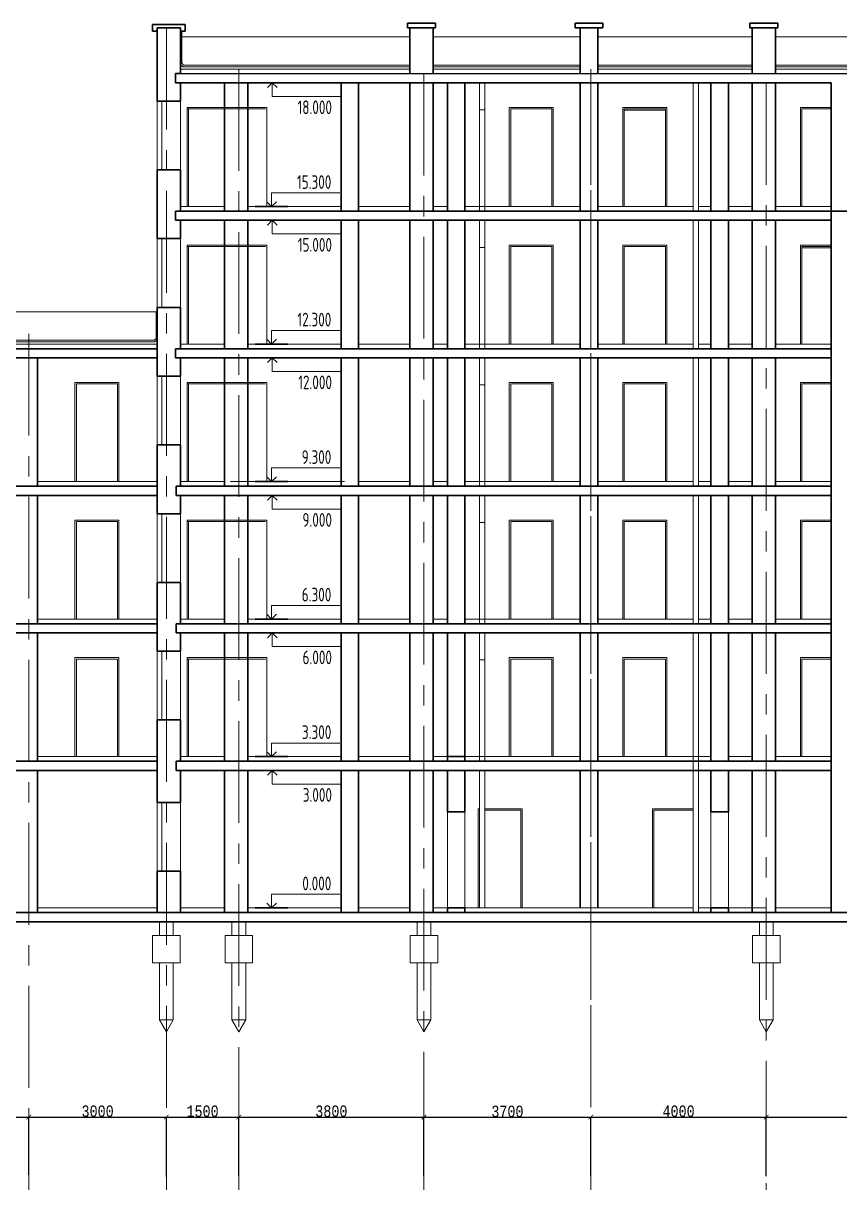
# Model space of a CAD drawing. Header units: millimetres. Extents: x -689206 to 4969298, y -1019800 to 703299.
# Drawn here: x 213887 to 231704, y -466462 to -441166 of the extents above; entities that cross this region are included whole.
import ezdxf

# ---------------------------------------------------------------- set-up
doc = ezdxf.new("R2010")
doc.units = ezdxf.units.MM
doc.linetypes.add('осеваяX2', pattern=[101.6, 63.5, -12.7, 12.7, -12.7])
doc.layers.add('РАЗМЕРЫ', color=7, linetype='Continuous', lineweight=9)
doc.layers.add('разрез1-1', color=7, linetype='Continuous')
doc.styles.add('Аннотативный', font='isocteur.ttf', dxfattribs={"width": 0.7, "height": 250})
doc.dimstyles.new('Аннотативный', dxfattribs={"dimscale": 0, "dimtxt": 250, "dimasz": 100, "dimexe": 1.25, "dimexo": 0.625, "dimtad": 1, "dimdec": 0, "dimtxsty": 'Аннотативный', "dimblk": 'ARCHTICK', "dimcen": 2.5, "dimadec": 0, "dimazin": 0, "dimtfac": 1, "dimtdec": 0, "dimtmove": 0, "dimatfit": 3, "dimfxl": 1, "dimarcsym": 0})

# ---------------------------------------------------------------- blocks, each defined once
blk = doc.blocks.new('_ArchTick')
at = {"color": 0, "linetype": 'ByBlock', "const_width": 0.15}
blk.add_lwpolyline([(-0.5, -0.5), (0.5, 0.5)], dxfattribs=at)
blk = doc.blocks.new('*D3294')
at = {"layer": 'Defpoints', "color": 0, "lineweight": 5, "ltscale": 35, "transparency": 16777216}
for p in [(212289, -465028), (214010, -465028), (214010, -466286)]:
    blk.add_point(p, dxfattribs=at)
at = {"layer": 'РАЗМЕРЫ', "color": 0, "lineweight": -2, "ltscale": 35, "transparency": 16777216}
for p, q in [((212289, -465027), (212289, -465027)), ((212289, -465028), (214010, -465028)), ((214010, -466285), (214010, -465027))]:
    blk.add_line(p, q, dxfattribs=at)
at = {"layer": 'РАЗМЕРЫ', "color": 0, "lineweight": -2, "ltscale": 35, "transparency": 16777216, "xscale": 100, "yscale": 100, "zscale": 100, "rotation": 180}
blk.add_blockref('_ArchTick', (212289, -465028), dxfattribs=at)
at = {"layer": 'РАЗМЕРЫ', "color": 0, "lineweight": -2, "ltscale": 35, "transparency": 16777216, "xscale": 100, "yscale": 100, "zscale": 100}
blk.add_blockref('_ArchTick', (214010, -465028), dxfattribs=at)
at = {"layer": 'РАЗМЕРЫ', "color": 0, "lineweight": 5, "ltscale": 35, "transparency": 16777216, "insert": (213150, -464902), "char_height": 250, "attachment_point": 5, "style": 'Аннотативный'}
blk.add_mtext('1800', dxfattribs=at)
blk = doc.blocks.new('*D3295')
at = {"layer": 'Defpoints', "color": 0, "lineweight": 5, "ltscale": 35, "transparency": 16777216}
for p in [(214010, -465028), (217011, -465028), (217011, -466323)]:
    blk.add_point(p, dxfattribs=at)
at = {"layer": 'РАЗМЕРЫ', "color": 0, "lineweight": -2, "ltscale": 35, "transparency": 16777216}
for p, q in [((214010, -465027), (214010, -465027)), ((214010, -465028), (217011, -465028)), ((217011, -466322), (217011, -465027))]:
    blk.add_line(p, q, dxfattribs=at)
at = {"layer": 'РАЗМЕРЫ', "color": 0, "lineweight": -2, "ltscale": 35, "transparency": 16777216, "xscale": 100, "yscale": 100, "zscale": 100, "rotation": 180}
blk.add_blockref('_ArchTick', (214010, -465028), dxfattribs=at)
at = {"layer": 'РАЗМЕРЫ', "color": 0, "lineweight": -2, "ltscale": 35, "transparency": 16777216, "xscale": 100, "yscale": 100, "zscale": 100}
blk.add_blockref('_ArchTick', (217011, -465028), dxfattribs=at)
at = {"layer": 'РАЗМЕРЫ', "color": 0, "lineweight": 5, "ltscale": 35, "transparency": 16777216, "insert": (215511, -464902), "char_height": 250, "attachment_point": 5, "style": 'Аннотативный'}
blk.add_mtext('3000', dxfattribs=at)
blk = doc.blocks.new('*D3296')
at = {"layer": 'Defpoints', "color": 0, "lineweight": 5, "ltscale": 35, "transparency": 16777216}
for p in [(217011, -465028), (218591, -465028), (218591, -466319)]:
    blk.add_point(p, dxfattribs=at)
at = {"layer": 'РАЗМЕРЫ', "color": 0, "lineweight": -2, "ltscale": 35, "transparency": 16777216}
for p, q in [((217011, -465027), (217011, -465027)), ((217011, -465028), (218591, -465028)), ((218591, -466318), (218591, -465027))]:
    blk.add_line(p, q, dxfattribs=at)
at = {"layer": 'РАЗМЕРЫ', "color": 0, "lineweight": -2, "ltscale": 35, "transparency": 16777216, "xscale": 100, "yscale": 100, "zscale": 100, "rotation": 180}
blk.add_blockref('_ArchTick', (217011, -465028), dxfattribs=at)
at = {"layer": 'РАЗМЕРЫ', "color": 0, "lineweight": -2, "ltscale": 35, "transparency": 16777216, "xscale": 100, "yscale": 100, "zscale": 100}
blk.add_blockref('_ArchTick', (218591, -465028), dxfattribs=at)
at = {"layer": 'РАЗМЕРЫ', "color": 0, "lineweight": 5, "ltscale": 35, "transparency": 16777216, "insert": (217801, -464902), "char_height": 250, "attachment_point": 5, "style": 'Аннотативный'}
blk.add_mtext('1500', dxfattribs=at)
blk = doc.blocks.new('*D3297')
at = {"layer": 'Defpoints', "color": 0, "lineweight": 5, "ltscale": 35, "transparency": 16777216}
for p in [(218591, -465028), (222631, -465028), (222631, -466319)]:
    blk.add_point(p, dxfattribs=at)
at = {"layer": 'РАЗМЕРЫ', "color": 0, "lineweight": -2, "ltscale": 35, "transparency": 16777216}
for p, q in [((218591, -465027), (218591, -465027)), ((218591, -465028), (222631, -465028)), ((222631, -466318), (222631, -465027))]:
    blk.add_line(p, q, dxfattribs=at)
at = {"layer": 'РАЗМЕРЫ', "color": 0, "lineweight": -2, "ltscale": 35, "transparency": 16777216, "xscale": 100, "yscale": 100, "zscale": 100, "rotation": 180}
blk.add_blockref('_ArchTick', (218591, -465028), dxfattribs=at)
at = {"layer": 'РАЗМЕРЫ', "color": 0, "lineweight": -2, "ltscale": 35, "transparency": 16777216, "xscale": 100, "yscale": 100, "zscale": 100}
blk.add_blockref('_ArchTick', (222631, -465028), dxfattribs=at)
at = {"layer": 'РАЗМЕРЫ', "color": 0, "lineweight": 5, "ltscale": 35, "transparency": 16777216, "insert": (220611, -464902), "char_height": 250, "attachment_point": 5, "style": 'Аннотативный'}
blk.add_mtext('3800', dxfattribs=at)
blk = doc.blocks.new('*D3299')
at = {"layer": 'Defpoints', "color": 0, "lineweight": 5, "ltscale": 35, "transparency": 16777216}
for p in [(222631, -465028), (226272, -465032), (226272, -466319)]:
    blk.add_point(p, dxfattribs=at)
at = {"layer": 'РАЗМЕРЫ', "color": 0, "lineweight": -2, "ltscale": 35, "transparency": 16777216}
for p, q in [((222631, -465028), (222631, -465033)), ((222631, -465032), (226272, -465032)), ((226272, -466318), (226272, -465030))]:
    blk.add_line(p, q, dxfattribs=at)
at = {"layer": 'РАЗМЕРЫ', "color": 0, "lineweight": -2, "ltscale": 35, "transparency": 16777216, "xscale": 100, "yscale": 100, "zscale": 100, "rotation": 180}
blk.add_blockref('_ArchTick', (222631, -465032), dxfattribs=at)
at = {"layer": 'РАЗМЕРЫ', "color": 0, "lineweight": -2, "ltscale": 35, "transparency": 16777216, "xscale": 100, "yscale": 100, "zscale": 100}
blk.add_blockref('_ArchTick', (226272, -465032), dxfattribs=at)
at = {"layer": 'РАЗМЕРЫ', "color": 0, "lineweight": 5, "ltscale": 35, "transparency": 16777216, "insert": (224452, -464906), "char_height": 250, "attachment_point": 5, "style": 'Аннотативный'}
blk.add_mtext('3700', dxfattribs=at)
blk = doc.blocks.new('*D3300')
at = {"layer": 'Defpoints', "color": 0, "lineweight": 5, "ltscale": 35, "transparency": 16777216}
for p in [(226272, -465028), (230099, -465028), (230099, -466318)]:
    blk.add_point(p, dxfattribs=at)
at = {"layer": 'РАЗМЕРЫ', "color": 0, "lineweight": -2, "ltscale": 35, "transparency": 16777216}
for p, q in [((226272, -465027), (226272, -465027)), ((226272, -465028), (230099, -465028)), ((230099, -466317), (230099, -465027))]:
    blk.add_line(p, q, dxfattribs=at)
at = {"layer": 'РАЗМЕРЫ', "color": 0, "lineweight": -2, "ltscale": 35, "transparency": 16777216, "xscale": 100, "yscale": 100, "zscale": 100, "rotation": 180}
blk.add_blockref('_ArchTick', (226272, -465028), dxfattribs=at)
at = {"layer": 'РАЗМЕРЫ', "color": 0, "lineweight": -2, "ltscale": 35, "transparency": 16777216, "xscale": 100, "yscale": 100, "zscale": 100}
blk.add_blockref('_ArchTick', (230099, -465028), dxfattribs=at)
at = {"layer": 'РАЗМЕРЫ', "color": 0, "lineweight": 5, "ltscale": 35, "transparency": 16777216, "insert": (228186, -464902), "char_height": 250, "attachment_point": 5, "style": 'Аннотативный'}
blk.add_mtext('4000', dxfattribs=at)
blk = doc.blocks.new('*D3301')
at = {"layer": 'Defpoints', "color": 0, "lineweight": 5, "ltscale": 35, "transparency": 16777216}
for p in [(230099, -465028), (234894, -465028), (234894, -466323)]:
    blk.add_point(p, dxfattribs=at)
at = {"layer": 'РАЗМЕРЫ', "color": 0, "lineweight": -2, "ltscale": 35, "transparency": 16777216}
for p, q in [((230099, -465027), (230099, -465027)), ((230099, -465028), (234894, -465028)), ((234894, -466322), (234894, -465027))]:
    blk.add_line(p, q, dxfattribs=at)
at = {"layer": 'РАЗМЕРЫ', "color": 0, "lineweight": -2, "ltscale": 35, "transparency": 16777216, "xscale": 100, "yscale": 100, "zscale": 100, "rotation": 180}
blk.add_blockref('_ArchTick', (230099, -465028), dxfattribs=at)
at = {"layer": 'РАЗМЕРЫ', "color": 0, "lineweight": -2, "ltscale": 35, "transparency": 16777216, "xscale": 100, "yscale": 100, "zscale": 100}
blk.add_blockref('_ArchTick', (234894, -465028), dxfattribs=at)
at = {"layer": 'РАЗМЕРЫ', "color": 0, "lineweight": 5, "ltscale": 35, "transparency": 16777216, "insert": (232497, -464902), "char_height": 250, "attachment_point": 5, "style": 'Аннотативный'}
blk.add_mtext('5050', dxfattribs=at)

msp = doc.modelspace()

# ---------------------------------------------------------------- linework, layer by layer
at = {"layer": 'РАЗМЕРЫ', "linetype": 'ByBlock', "lineweight": 30, "ltscale": 35}
for p, q in [((216711.3, -441266.1), (216711.3, -441191.1)), ((216711.3, -441191.1), (217321.3, -441191.1)), ((216711.3, -441341.1), (216711.3, -441266.1)), ((216811.3, -441341.1), (216711.3, -441341.1)), ((217321.3, -441191.1), (217421.3, -441191.1)), ((217421.3, -441341.1), (217321.3, -441341.1)), ((217421.3, -441191.1), (217421.3, -441341.1))]:
    msp.add_line(p, q, dxfattribs=at)
at = {"layer": 'РАЗМЕРЫ', "lineweight": 30, "ltscale": 35}
for p, q in [((217321.3, -441266.1), (216811.3, -441266.1)), ((216811.3, -441266.1), (216811.3, -441466.1)), ((217321.3, -442166.1), (217321.3, -441266.1)), ((222321.3, -442268), (222321.3, -441266.1)), ((222321.3, -441266.1), (222831.3, -441266.1)), ((222831.3, -441266.1), (222831.3, -442268.1)), ((229791.3, -442270.7), (229791.3, -441266.1)), ((229791.3, -441266.1), (230301.3, -441266.1)), ((230301.3, -441266.1), (230301.3, -442270.9)), ((216811.3, -441466.1), (216811.3, -442866.1)), ((217321.3, -441466.1), (217321.3, -442266.1)), ((217321.3, -442266.1), (217321.3, -441466.1)), ((217321.3, -442266.1), (217211.3, -442266.1)), ((217211.3, -442266.1), (217211.3, -442466.1)), ((217321.3, -442266.1), (234693.8, -442272.5)), ((217211.3, -442466.1), (217321.3, -442466.1)), ((217321.3, -442466.1), (217321.3, -442866.1)), ((217321.3, -442866.1), (217321.3, -442466.1)), ((217321.3, -442866.1), (217321.3, -442466.1)), ((217321.3, -442466.1), (231513.8, -442466.1)), ((217321.3, -442866.1), (217321.3, -442666.1)), ((218281.4, -442466.1), (218281.4, -445266.1)), ((218791.4, -442466.1), (218791.4, -445266.1)), ((220821.3, -442466.1), (220821.3, -445266.1)), ((221201.3, -442466.1), (221201.3, -445266.1)), ((222321.3, -442466.1), (222321.3, -445266.1)), ((222831.3, -442466.1), (222831.3, -445266.1)), ((223142.3, -442466.1), (223142.3, -445266.1)), ((223522.3, -442466.1), (223522.3, -445266.1)), ((226041.8, -442466.1), (226041.8, -445266.1)), ((226421.8, -442466.1), (226421.8, -445266.1)), ((228891.8, -442466.1), (228891.8, -445266.1)), ((229271.8, -442466.1), (229271.8, -445266.1)), ((229791.3, -442466.1), (229791.3, -445266.1)), ((230301.3, -442466.1), (230301.3, -445266.1)), ((231513.8, -442466.1), (231513.8, -442666.1)), ((231513.8, -442666.1), (231513.8, -442466.1)), ((231513.8, -460566.1), (231513.8, -442666.1)), ((216811.3, -442866.1), (217321.3, -442866.1)), ((216811.3, -444366.1), (216811.3, -445866.1)), ((217321.3, -444366.1), (216811.3, -444366.1)), ((217321.3, -444366.1), (217321.3, -445266.1)), ((217321.3, -445266.1), (217321.3, -444366.1)), ((217321.3, -445166.1), (217321.3, -444366.1)), ((217321.3, -445166.1), (217321.3, -444366.1)), ((231513.8, -445466.1), (231513.8, -445166.1)), ((217321.3, -445266.1), (217211.3, -445266.1)), ((217211.3, -445266.1), (217211.3, -445466.1)), ((217321.3, -445266.1), (234693.8, -445266.1)), ((217211.3, -445466.1), (217321.3, -445466.1)), ((217321.3, -445466.1), (217321.3, -445866.1)), ((217321.3, -445666.1), (217321.3, -445466.1)), ((217321.3, -445866.1), (217321.3, -445466.1)), ((217321.3, -445466.1), (231513.8, -445466.1)), ((218281.4, -445466.1), (218281.4, -448266.1)), ((218791.4, -445466.1), (218791.4, -448266.1)), ((220821.3, -445466.1), (220821.3, -448266.1)), ((221201.3, -445466.1), (221201.3, -448266.1)), ((222321.3, -445466.1), (222321.3, -448266.1)), ((222831.3, -445466.1), (222831.3, -448266.1)), ((223142.3, -445466.1), (223142.3, -448266.1)), ((223522.3, -445466.1), (223522.3, -448266.1)), ((226041.8, -445466.1), (226041.8, -448266.1)), ((226421.8, -445466.1), (226421.8, -448266.1)), ((228891.8, -445466.1), (228891.8, -448266.1)), ((229271.8, -445466.1), (229271.8, -448266.1)), ((229791.3, -445466.1), (229791.3, -448266.1)), ((230301.3, -445466.1), (230301.3, -448266.1)), ((216811.3, -445866.1), (217321.3, -445866.1)), ((216811.3, -447366.1), (216811.3, -448866.1)), ((217321.3, -447366.1), (216811.3, -447366.1)), ((217321.3, -447366.1), (217321.3, -448266.1)), ((217321.3, -448166.1), (217321.3, -447366.1)), ((231513.8, -448466.1), (231513.8, -448166.1)), ((208009.8, -448266.1), (216811.3, -448266.1)), ((208009.8, -448466.1), (216811.3, -448466.1)), ((214199.8, -448466.1), (214199.8, -451266.1)), ((217321.3, -448266.1), (217211.3, -448266.1)), ((217211.3, -448266.1), (217211.3, -448466.1)), ((217211.3, -448466.1), (217321.3, -448466.1)), ((231513.8, -448266.1), (217321.3, -448266.1)), ((217321.3, -448466.1), (217321.3, -448866.1)), ((217321.3, -448466.1), (231513.8, -448466.1)), ((218281.4, -448466.1), (218281.4, -451266.1)), ((218791.4, -448466.1), (218791.4, -451266.1)), ((220821.3, -448466.1), (220821.3, -451266.1)), ((221201.3, -448466.1), (221201.3, -451266.1)), ((222321.3, -448466.1), (222321.3, -451266.1)), ((222831.3, -448466.1), (222831.3, -451266.1)), ((223142.3, -448466.1), (223142.3, -451266.1)), ((223522.3, -448466.1), (223522.3, -451266.1)), ((226041.8, -448466.1), (226041.8, -451266.1)), ((226421.8, -448466.1), (226421.8, -451266.1)), ((228891.8, -448466.1), (228891.8, -451266.1)), ((229271.8, -448466.1), (229271.8, -451266.1)), ((229791.3, -448466.1), (229791.3, -451266.1)), ((230301.3, -448466.1), (230301.3, -451266.1)), ((217321.3, -448866.1), (216811.3, -448866.1)), ((216811.3, -450366.1), (216811.3, -451866.1)), ((216811.3, -450366.1), (217321.3, -450366.1)), ((217321.3, -450366.1), (217321.3, -451266.1)), ((216811.3, -451266.1), (208009.8, -451266.1)), ((217321.3, -451266.1), (217221.3, -451266.1)), ((217221.3, -451266.1), (217221.3, -451466.1)), ((231513.8, -451266.1), (217321.3, -451266.1)), ((231513.8, -451466.1), (231513.8, -451166.1)), ((208009.8, -451466.1), (216811.3, -451466.1)), ((214199.8, -451466.1), (214199.8, -454266.1)), ((217221.3, -451466.1), (217321.3, -451466.1)), ((217321.3, -451466.1), (217321.3, -451866.1)), ((217321.3, -451466.1), (231513.8, -451466.1)), ((218281.4, -451466.1), (218281.4, -454266.1)), ((218791.4, -451466.1), (218791.4, -454266.1)), ((220821.3, -451466.1), (220821.3, -454266.1)), ((221201.3, -451466.1), (221201.3, -454266.1)), ((222321.3, -451466.1), (222321.3, -454266.1)), ((222831.3, -451466.1), (222831.3, -454266.1)), ((223142.3, -451466.1), (223142.3, -454266.1)), ((223522.3, -451466.1), (223522.3, -454266.1)), ((226041.8, -451466.1), (226041.8, -454266.1)), ((226421.8, -451466.1), (226421.8, -454266.1)), ((228891.8, -451466.1), (228891.8, -454266.1)), ((229271.8, -451466.1), (229271.8, -454266.1)), ((229791.3, -451466.1), (229791.3, -454266.1)), ((230301.3, -451466.1), (230301.3, -454266.1)), ((217321.3, -451866.1), (216811.3, -451866.1)), ((216811.3, -453366.1), (216811.3, -454866.1)), ((216811.3, -453366.1), (217321.3, -453366.1)), ((217321.3, -453366.1), (217321.3, -454266.1)), ((216811.3, -454266.1), (208009.8, -454266.1)), ((217321.3, -454266.1), (217221.3, -454266.1)), ((217221.3, -454266.1), (217221.3, -454466.1)), ((231513.8, -454266.1), (217321.3, -454266.1)), ((231513.8, -454466.1), (231513.8, -454166.1)), ((208009.8, -454466.1), (216811.3, -454466.1)), ((214199.8, -454466.1), (214199.8, -457266.1)), ((217221.3, -454466.1), (217321.3, -454466.1)), ((217321.3, -454466.1), (217321.3, -454866.1)), ((217321.3, -454866.1), (217321.3, -454466.1)), ((217321.3, -454466.1), (231513.8, -454466.1)), ((218281.4, -454466.1), (218281.4, -457266.1)), ((218791.4, -454466.1), (218791.4, -457266.1)), ((220821.3, -454466.1), (220821.3, -457266.1)), ((221201.3, -454466.1), (221201.3, -457266.1)), ((222321.3, -454466.1), (222321.3, -457266.1)), ((222831.3, -454466.1), (222831.3, -457266.1)), ((223142.3, -454466.1), (223142.3, -457266.1)), ((223522.3, -454466.1), (223522.3, -457266.1)), ((226041.8, -454466.1), (226041.8, -457266.1)), ((226421.8, -454466.1), (226421.8, -457266.1)), ((228891.8, -454466.1), (228891.8, -457266.1)), ((229271.8, -454466.1), (229271.8, -457266.1)), ((229791.3, -454466.1), (229791.3, -457266.1)), ((230301.3, -454466.1), (230301.3, -457266.1)), ((217321.3, -454866.1), (216811.3, -454866.1)), ((216811.3, -456366.1), (216811.3, -458166.1)), ((216811.3, -456366.1), (217321.3, -456366.1)), ((217321.3, -456366.1), (217321.3, -457266.1)), ((217321.3, -457166.1), (217321.3, -456366.1)), ((216811.3, -457266.1), (208009.8, -457266.1)), ((217321.3, -457266.1), (217221.3, -457266.1)), ((217221.3, -457266.1), (217221.3, -457466.1)), ((231513.8, -457266.1), (217321.3, -457266.1)), ((223142.3, -457166.1), (223522.3, -457166.1)), ((231513.8, -457466.1), (231513.8, -457166.1)), ((208009.8, -457466.1), (216811.3, -457466.1)), ((214199.8, -457466.1), (214199.8, -460566.1)), ((217221.3, -457466.1), (217321.3, -457466.1)), ((217321.3, -457466.1), (217321.3, -458166.1)), ((217321.3, -457466.1), (231513.8, -457466.1)), ((218281.4, -457466.1), (218281.4, -460566.1)), ((218791.4, -457466.1), (218791.4, -460566.1)), ((220821.3, -457466.1), (220821.3, -460566.1)), ((221201.3, -457466.1), (221201.3, -460566.1)), ((222321.3, -457466.1), (222321.3, -460566.1)), ((222831.3, -457466.1), (222831.3, -460566.1)), ((223142.3, -457466.1), (223142.3, -458366.1)), ((223522.3, -458366.1), (223522.3, -457466.1)), ((226041.8, -457466.1), (226041.8, -460466.1)), ((226421.8, -457466.1), (226421.8, -460466.1)), ((228891.8, -457466.1), (228891.8, -458366.1)), ((229271.8, -457466.1), (229271.8, -458366.1)), ((229791.3, -457466.1), (229791.3, -460566.1)), ((230301.3, -457466.1), (230301.3, -460566.1)), ((217321.3, -458166.1), (216811.3, -458166.1)), ((223142.3, -458366.1), (223522.3, -458366.1)), ((228891.8, -458366.1), (229271.8, -458366.1)), ((216811.3, -459666.1), (216811.3, -460566.1)), ((216811.3, -459666.1), (217321.3, -459666.1)), ((217321.3, -459666.1), (217321.3, -460566.1)), ((245413.8, -460566.1), (207501.8, -460566.1)), ((223142.3, -460466.1), (223522.3, -460466.1)), ((223142.3, -460466.1), (223142.3, -460527.9)), ((223142.3, -460527.9), (223142.3, -460566.1)), ((223522.3, -460466.1), (223522.3, -460566.1)), ((228891.8, -460466.1), (229271.8, -460466.1)), ((228891.8, -460466.1), (228891.8, -460566.1)), ((229271.8, -460466.1), (229271.8, -460566.1)), ((207501.8, -460766.1), (245823.8, -460766.1))]:
    msp.add_line(p, q, dxfattribs=at)
at = {"layer": 'РАЗМЕРЫ', "linetype": 'осеваяX2', "lineweight": 5, "ltscale": 35}
for p, q in [((216811.3, -441266.1), (217011.3, -441266.1)), ((217011.3, -441266.1), (217011.3, -468364.8)), ((217321.3, -442166.1), (217321.3, -442066.1)), ((218591.4, -442166.1), (218591.4, -468364.8)), ((226271.8, -468364.8), (226271.8, -442166.1)), ((222631.3, -442268), (222631.3, -468364.8)), ((218281.4, -442466.1), (218471.4, -442466.1)), ((218281.4, -442466.1), (218591.4, -442466.1)), ((222321.3, -442466.1), (222391.3, -442466.1)), ((226041.8, -442466.1), (226271.8, -442466.1)), ((226271.8, -442466.1), (226271.8, -464675.4)), ((230099.3, -442466.1), (230099.3, -468364.8)), ((214009.8, -447940.9), (214009.8, -468364.8)), ((216761.3, -448116.1), (216811.3, -448066.1)), ((216811.3, -448166.1), (216811.3, -448066.1)), ((214199.8, -448466.1), (214009.8, -448466.1))]:
    msp.add_line(p, q, dxfattribs=at)
at = {"layer": 'РАЗМЕРЫ', "linetype": 'осеваяX2', "lineweight": 30, "ltscale": 35}
for p, q in [((222321.3, -441166.1), (222271.3, -441166.1)), ((222271.3, -441166.1), (222271.3, -441266.1)), ((222271.3, -441266.1), (222321.3, -441266.1)), ((222881.3, -441166.1), (222321.3, -441166.1)), ((222831.3, -441266.1), (222881.3, -441266.1)), ((222881.3, -441266.1), (222881.3, -441166.1)), ((225976.8, -441166.1), (225926.8, -441166.1)), ((225926.8, -441166.1), (225926.8, -441266.1)), ((225926.8, -441266.1), (225976.8, -441266.1)), ((226536.8, -441166.1), (225976.8, -441166.1)), ((226486.8, -441266.1), (225976.8, -441266.1)), ((226041.8, -442166.1), (226041.8, -441266.1)), ((226041.8, -441266.1), (226421.8, -441266.1)), ((226421.8, -441266.1), (226421.8, -442269.5)), ((226486.8, -441266.1), (226536.8, -441266.1)), ((226536.8, -441266.1), (226536.8, -441166.1)), ((229791.3, -441166.1), (229741.3, -441166.1)), ((229741.3, -441166.1), (229741.3, -441266.1)), ((229741.3, -441266.1), (229791.3, -441266.1)), ((230351.3, -441166.1), (229791.3, -441166.1)), ((230301.3, -441266.1), (229791.3, -441266.1)), ((230301.3, -441266.1), (230351.3, -441266.1)), ((230351.3, -441266.1), (230351.3, -441166.1)), ((217321.3, -442166.1), (217321.3, -442266.1)), ((226041.8, -442269.3), (226041.8, -442166.1))]:
    msp.add_line(p, q, dxfattribs=at)
at = {"layer": 'РАЗМЕРЫ', "lineweight": 5, "ltscale": 35}
for p, q in [((222321.3, -442166.1), (217321.3, -442166.1)), ((226041.8, -442166.1), (222831.3, -442166.1)), ((229791.3, -442166.1), (226421.8, -442166.1)), ((216811.3, -444366.1), (216811.3, -442866.1)), ((216911.3, -444366.1), (216911.3, -442866.1)), ((217321.3, -444366.1), (217321.3, -442866.1)), ((217461.6, -443036.1), (217461.6, -443006.1)), ((217461.6, -443006.1), (219201.6, -443006.1)), ((217491.6, -443036.1), (217461.6, -443036.1)), ((217461.6, -443036.1), (217461.6, -445166.1)), ((217491.6, -445166.1), (217491.6, -443036.1)), ((217491.6, -443036.1), (219171.6, -443036.1)), ((219201.6, -443006.1), (219201.6, -445166.1)), ((223841.8, -443056.1), (223961.8, -443056.1)), ((224522.8, -443006.1), (224492.8, -443006.1)), ((224492.8, -443006.1), (224492.8, -445166.1)), ((225452.8, -443006.1), (224522.8, -443006.1)), ((224522.8, -443036.1), (224522.8, -445166.1)), ((224522.8, -445166.1), (224522.8, -443036.1)), ((224522.8, -443036.1), (225422.8, -443036.1)), ((225422.8, -443036.1), (225422.8, -445166.1)), ((225452.8, -443036.1), (225452.8, -443006.1)), ((225452.8, -445166.1), (225452.8, -443036.1)), ((227001.8, -443006.1), (226971.8, -443006.1)), ((226971.8, -443006.1), (226971.8, -445166.1)), ((227931.8, -443006.1), (227001.8, -443006.1)), ((227001.8, -443036.1), (227001.8, -445166.1)), ((227001.8, -445166.1), (227001.8, -443036.1)), ((227001.8, -443036.1), (227901.8, -443036.1)), ((227001.8, -445166.1), (227001.8, -443066.1)), ((227001.8, -443066.1), (227901.8, -443066.1)), ((227901.8, -443036.1), (227901.8, -445166.1)), ((227931.8, -443036.1), (227931.8, -443006.1)), ((227931.8, -445166.1), (227931.8, -443036.1)), ((230876, -443006.1), (230846, -443006.1)), ((230846, -443006.1), (230846, -445166.1)), ((231513.8, -443006.1), (230876, -443006.1)), ((230876, -443036.1), (230876, -445166.1)), ((230876, -445166.1), (230876, -443036.1)), ((230876, -443036.1), (231513.8, -443036.1)), ((216811.3, -444366.1), (216911.3, -444366.1)), ((217321.3, -445166.1), (217321.3, -444366.1)), ((217321.3, -445166.1), (217321.3, -445266.1)), ((223961.8, -445166.1), (223841.8, -445166.1)), ((216811.3, -447366.1), (216811.3, -445866.1)), ((216911.3, -447366.1), (216911.3, -445866.1)), ((217321.3, -447366.1), (217321.3, -445866.1)), ((217461.6, -446036.1), (217461.6, -446006.1)), ((217461.6, -446006.1), (219201.6, -446006.1)), ((217491.6, -446036.1), (217461.6, -446036.1)), ((217461.6, -446036.1), (217461.6, -448166.1)), ((217491.6, -448166.1), (217491.6, -446036.1)), ((217491.6, -446036.1), (219171.6, -446036.1)), ((219201.6, -446006.1), (219201.6, -448166.1)), ((223841.8, -446056.1), (223961.8, -446056.1)), ((224522.8, -446006.1), (224492.8, -446006.1)), ((224492.8, -446006.1), (224492.8, -448166.1)), ((225452.8, -446006.1), (224522.8, -446006.1)), ((224522.8, -446036.1), (224522.8, -448166.1)), ((224522.8, -448166.1), (224522.8, -446036.1)), ((224522.8, -446036.1), (225422.8, -446036.1)), ((225422.8, -446036.1), (225422.8, -448166.1)), ((225452.8, -446036.1), (225452.8, -446006.1)), ((225452.8, -448166.1), (225452.8, -446036.1)), ((227001.8, -446006.1), (226971.8, -446006.1)), ((226971.8, -446006.1), (226971.8, -448166.1)), ((227931.8, -446006.1), (227001.8, -446006.1)), ((227001.8, -446036.1), (227001.8, -448166.1)), ((227001.8, -448166.1), (227001.8, -446036.1)), ((227001.8, -446036.1), (227901.8, -446036.1)), ((227901.8, -446036.1), (227901.8, -448166.1)), ((227931.8, -446036.1), (227931.8, -446006.1)), ((227931.8, -448166.1), (227931.8, -446036.1)), ((230876, -446006.1), (230846, -446006.1)), ((230846, -446006.1), (230846, -448166.1)), ((231513.8, -446006.1), (230876, -446006.1)), ((230876, -446036.1), (230876, -448166.1)), ((230876, -448166.1), (230876, -446036.1)), ((230876, -446036.1), (231513.8, -446036.1)), ((230876, -448166.1), (230876, -446066.1)), ((230876, -446066.1), (231513.8, -446066.1)), ((216811.3, -447366.1), (216911.3, -447366.1)), ((217321.3, -448166.1), (217321.3, -447366.1)), ((216811.3, -448166.1), (212599.3, -448166.1)), ((223961.8, -448166.1), (223841.8, -448166.1)), ((216811.3, -450366.1), (216811.3, -448866.1)), ((216911.3, -450366.1), (216911.3, -448866.1)), ((217321.3, -450366.1), (217321.3, -448847)), ((215046.8, -449006.1), (215016.8, -449006.1)), ((215016.8, -449006.1), (215016.8, -451166.1)), ((215976.8, -449006.1), (215046.8, -449006.1)), ((215046.8, -449036.1), (215046.8, -451166.1)), ((215046.8, -451166.1), (215046.8, -449036.1)), ((215046.8, -449036.1), (215946.8, -449036.1)), ((215946.8, -449036.1), (215946.8, -451166.1)), ((215976.8, -449036.1), (215976.8, -449006.1)), ((215976.8, -451166.1), (215976.8, -449036.1)), ((217461.6, -449036.1), (217461.6, -449006.1)), ((217461.6, -449006.1), (219201.6, -449006.1)), ((217491.6, -449036.1), (217461.6, -449036.1)), ((217461.6, -449036.1), (217461.6, -451166.1)), ((217491.6, -451166.1), (217491.6, -449036.1)), ((217491.6, -449036.1), (219171.6, -449036.1)), ((219201.6, -449006.1), (219201.6, -451166.1)), ((223841.8, -449056.1), (223961.8, -449056.1)), ((224522.8, -449006.1), (224492.8, -449006.1)), ((224492.8, -449006.1), (224492.8, -451166.1)), ((225452.8, -449006.1), (224522.8, -449006.1)), ((224522.8, -449036.1), (224522.8, -451166.1)), ((224522.8, -451166.1), (224522.8, -449036.1)), ((224522.8, -449036.1), (225422.8, -449036.1)), ((225422.8, -449036.1), (225422.8, -451166.1)), ((225452.8, -449036.1), (225452.8, -449006.1)), ((225452.8, -451166.1), (225452.8, -449036.1)), ((227001.8, -449006.1), (226971.8, -449006.1)), ((226971.8, -449006.1), (226971.8, -451166.1)), ((227931.8, -449006.1), (227001.8, -449006.1)), ((227001.8, -449036.1), (227001.8, -451166.1)), ((227001.8, -451166.1), (227001.8, -449036.1)), ((227001.8, -449036.1), (227901.8, -449036.1)), ((227901.8, -449036.1), (227901.8, -451166.1)), ((227931.8, -449036.1), (227931.8, -449006.1)), ((227931.8, -451166.1), (227931.8, -449036.1)), ((230876, -449006.1), (230846, -449006.1)), ((230846, -449006.1), (230846, -451166.1)), ((231513.8, -449006.1), (230876, -449006.1)), ((230876, -449036.1), (230876, -451166.1)), ((230876, -451166.1), (230876, -449036.1)), ((230876, -449036.1), (231513.8, -449036.1)), ((216811.3, -451166.1), (216811.3, -450366.1)), ((216811.3, -450366.1), (216911.3, -450366.1)), ((223961.8, -451166.1), (223841.8, -451166.1)), ((215046.8, -452006.1), (215016.8, -452006.1)), ((215016.8, -452006.1), (215016.8, -454166.1)), ((215976.8, -452006.1), (215046.8, -452006.1)), ((215046.8, -452036.1), (215046.8, -454166.1)), ((215046.8, -454166.1), (215046.8, -452036.1)), ((215046.8, -452036.1), (215946.8, -452036.1)), ((215946.8, -452036.1), (215946.8, -454166.1)), ((215976.8, -452036.1), (215976.8, -452006.1)), ((215976.8, -454166.1), (215976.8, -452036.1)), ((216811.3, -453366.1), (216811.3, -451866.1)), ((216911.3, -453366.1), (216911.3, -451866.1)), ((217321.3, -453366.1), (217321.3, -451866.1)), ((217461.6, -452006.1), (219201.6, -452006.1)), ((217461.6, -452036.1), (217461.6, -454166.1)), ((217491.6, -454166.1), (217491.6, -452036.1)), ((217491.6, -452036.1), (219171.6, -452036.1)), ((219201.6, -452006.1), (219201.6, -454166.1)), ((224522.8, -452006.1), (224492.8, -452006.1)), ((224492.8, -452006.1), (224492.8, -454166.1)), ((225452.8, -452006.1), (224522.8, -452006.1)), ((224522.8, -452036.1), (224522.8, -454166.1)), ((224522.8, -454166.1), (224522.8, -452036.1)), ((224522.8, -452036.1), (225422.8, -452036.1)), ((225422.8, -452036.1), (225422.8, -454166.1)), ((225452.8, -452036.1), (225452.8, -452006.1)), ((225452.8, -454166.1), (225452.8, -452036.1)), ((227001.8, -452006.1), (226971.8, -452006.1)), ((226971.8, -452006.1), (226971.8, -454166.1)), ((227931.8, -452006.1), (227001.8, -452006.1)), ((227001.8, -452036.1), (227001.8, -454166.1)), ((227001.8, -454166.1), (227001.8, -452036.1)), ((227001.8, -452036.1), (227901.8, -452036.1)), ((227901.8, -452036.1), (227901.8, -454166.1)), ((227931.8, -452036.1), (227931.8, -452006.1)), ((227931.8, -454166.1), (227931.8, -452036.1)), ((230876, -452006.1), (230846, -452006.1)), ((230846, -452006.1), (230846, -454166.1)), ((231513.8, -452006.1), (230876, -452006.1)), ((230876, -452036.1), (230876, -454166.1)), ((230876, -454166.1), (230876, -452036.1)), ((230876, -452036.1), (231513.8, -452036.1)), ((223841.8, -452056.1), (223961.8, -452056.1)), ((216811.3, -454166.1), (216811.3, -453366.1)), ((216811.3, -453366.1), (216911.3, -453366.1)), ((223961.8, -454166.1), (223841.8, -454166.1)), ((215046.8, -455006.1), (215016.8, -455006.1)), ((215016.8, -455006.1), (215016.8, -457166.1)), ((215976.8, -455006.1), (215046.8, -455006.1)), ((215046.8, -455036.1), (215046.8, -457166.1)), ((215046.8, -457166.1), (215046.8, -455036.1)), ((215046.8, -455036.1), (215946.8, -455036.1)), ((215946.8, -455036.1), (215946.8, -457166.1)), ((215976.8, -455036.1), (215976.8, -455006.1)), ((215976.8, -457166.1), (215976.8, -455036.1)), ((216811.3, -456366.1), (216811.3, -454866.1)), ((216911.3, -456366.1), (216911.3, -454866.1)), ((217321.3, -456366.1), (217321.3, -454866.1)), ((217461.6, -455036.1), (217461.6, -455006.1)), ((217461.6, -455006.1), (219201.6, -455006.1)), ((217491.6, -455036.1), (217461.6, -455036.1)), ((217461.6, -455036.1), (217461.6, -457166.1)), ((217491.6, -457166.1), (217491.6, -455036.1)), ((217491.6, -455036.1), (219171.6, -455036.1)), ((219201.6, -455006.1), (219201.6, -457166.1)), ((223841.8, -455056.1), (223961.8, -455056.1)), ((224522.8, -455006.1), (224492.8, -455006.1)), ((224492.8, -455006.1), (224492.8, -457166.1)), ((225452.8, -455006.1), (224522.8, -455006.1)), ((224522.8, -455036.1), (224522.8, -457166.1)), ((224522.8, -457166.1), (224522.8, -455036.1)), ((224522.8, -455036.1), (225422.8, -455036.1)), ((225422.8, -455036.1), (225422.8, -457166.1)), ((225452.8, -455036.1), (225452.8, -455006.1)), ((225452.8, -457166.1), (225452.8, -455036.1)), ((227001.8, -455006.1), (226971.8, -455006.1)), ((226971.8, -455006.1), (226971.8, -457166.1)), ((227931.8, -455006.1), (227001.8, -455006.1)), ((227001.8, -455036.1), (227001.8, -457166.1)), ((227001.8, -457166.1), (227001.8, -455036.1)), ((227001.8, -455036.1), (227901.8, -455036.1)), ((227901.8, -455036.1), (227901.8, -457166.1)), ((227931.8, -455036.1), (227931.8, -455006.1)), ((227931.8, -457166.1), (227931.8, -455036.1)), ((230876, -455006.1), (230846, -455006.1)), ((230846, -455006.1), (230846, -457166.1)), ((231513.8, -455006.1), (230876, -455006.1)), ((230876, -455036.1), (230876, -457166.1)), ((230876, -457166.1), (230876, -455036.1)), ((230876, -455036.1), (231513.8, -455036.1)), ((216811.3, -457166.1), (216811.3, -456366.1)), ((216811.3, -456366.1), (216911.3, -456366.1)), ((223961.8, -457166.1), (223841.8, -457166.1)), ((216811.3, -459666.1), (216811.3, -458166.1)), ((216911.3, -459666.1), (216911.3, -458166.1)), ((217321.3, -459666.1), (217321.3, -458166.1)), ((223841.8, -458306.1), (223811.8, -458306.1)), ((223811.8, -458306.1), (223811.8, -460466.1)), ((223841.8, -460466.1), (223841.8, -458306.1)), ((224771.8, -458306.1), (223961.8, -458306.1)), ((223961.8, -458336.1), (224741.8, -458336.1)), ((224741.8, -458336.1), (224741.8, -460466.1)), ((224771.8, -458336.1), (224771.8, -458306.1)), ((224771.8, -460466.1), (224771.8, -458336.1)), ((227647.5, -458306.1), (227617.5, -458306.1)), ((227617.5, -458306.1), (227617.5, -460466.1)), ((228501.8, -458306.1), (227632.5, -458306.1)), ((227647.5, -460466.1), (227647.5, -458336.1)), ((227647.5, -458336.1), (228501.8, -458336.1)), ((216811.3, -460466.1), (216811.3, -459666.1)), ((216811.3, -459666.1), (216911.3, -459666.1)), ((223961.8, -460466.1), (223841.8, -460466.1))]:
    msp.add_line(p, q, dxfattribs=at)
at = {"layer": 'РАЗМЕРЫ', "lineweight": 15, "ltscale": 35}
for p, q in [((231893.8, -442166.1), (230301.3, -442166.1)), ((228501.8, -442466.1), (228501.8, -445266.1)), ((228621.8, -442466.1), (228621.8, -445266.1)), ((218281.4, -445166.1), (217321.3, -445166.1)), ((220821.3, -445166.1), (218791.4, -445166.1)), ((222321.3, -445166.1), (221201.3, -445166.1)), ((223142.3, -445166.1), (222831.3, -445166.1)), ((223841.8, -445166.1), (223522.3, -445166.1)), ((226041.8, -445166.1), (223961.8, -445166.1)), ((228501.8, -445166.1), (226421.8, -445166.1)), ((228891.8, -445166.1), (228621.8, -445166.1)), ((229791.3, -445166.1), (229271.8, -445166.1)), ((231513.8, -445166.1), (230301.3, -445166.1)), ((228501.8, -445466.1), (228501.8, -448266.1)), ((228621.8, -445466.1), (228621.8, -448266.1)), ((218281.4, -448166.1), (217321.3, -448166.1)), ((220821.3, -448166.1), (218791.4, -448166.1)), ((222321.3, -448166.1), (221201.3, -448166.1)), ((223142.3, -448166.1), (222831.3, -448166.1)), ((223841.8, -448166.1), (223522.3, -448166.1)), ((226041.8, -448166.1), (223961.8, -448166.1)), ((228501.8, -448166.1), (226421.8, -448166.1)), ((228891.8, -448166.1), (228621.8, -448166.1)), ((229791.3, -448166.1), (229271.8, -448166.1)), ((231513.8, -448166.1), (230301.3, -448166.1)), ((228501.8, -448466.1), (228501.8, -451266.1)), ((228621.8, -448466.1), (228621.8, -451266.1)), ((216811.3, -451166.1), (214199.8, -451166.1)), ((218281.4, -451166.1), (217321.3, -451166.1)), ((218408.5, -451166.1), (220898.5, -451166.1)), ((220821.3, -451166.1), (218791.4, -451166.1)), ((222321.3, -451166.1), (221201.3, -451166.1)), ((223142.3, -451166.1), (222831.3, -451166.1)), ((223841.8, -451166.1), (223522.3, -451166.1)), ((226041.8, -451166.1), (223961.8, -451166.1)), ((228501.8, -451166.1), (226421.8, -451166.1)), ((228891.8, -451166.1), (228621.8, -451166.1)), ((229791.3, -451166.1), (229271.8, -451166.1)), ((231513.8, -451166.1), (230301.3, -451166.1)), ((228501.8, -451466.1), (228501.8, -454266.1)), ((228621.8, -451466.1), (228621.8, -454266.1)), ((216811.3, -454166.1), (214199.8, -454166.1)), ((218281.4, -454166.1), (217321.3, -454166.1)), ((220821.3, -454166.1), (218791.4, -454166.1)), ((222321.3, -454166.1), (221201.3, -454166.1)), ((223142.3, -454166.1), (222831.3, -454166.1)), ((223841.8, -454166.1), (223522.3, -454166.1)), ((226041.8, -454166.1), (223961.8, -454166.1)), ((228501.8, -454166.1), (226421.8, -454166.1)), ((228891.8, -454166.1), (228621.8, -454166.1)), ((229791.3, -454166.1), (229271.8, -454166.1)), ((231513.8, -454166.1), (230301.3, -454166.1)), ((228501.8, -454466.1), (228501.8, -460566.1)), ((228621.8, -454466.1), (228621.8, -460566.1)), ((223142.3, -455066.1), (223142.3, -457166.1)), ((223522.3, -455066.1), (223522.3, -457166.1)), ((216811.3, -457166.1), (214199.8, -457166.1)), ((218281.4, -457166.1), (217321.3, -457166.1)), ((220821.3, -457166.1), (218791.4, -457166.1)), ((222321.3, -457166.1), (221201.3, -457166.1)), ((223142.3, -457166.1), (222831.3, -457166.1)), ((223841.8, -457166.1), (223522.3, -457166.1)), ((226041.8, -457166.1), (223961.8, -457166.1)), ((228891.8, -457166.1), (226421.8, -457166.1)), ((229791.3, -457166.1), (229271.8, -457166.1)), ((231513.8, -457166.1), (230301.3, -457166.1)), ((223841.8, -458336.1), (223841.8, -460466.1)), ((223142.3, -458366.1), (223142.3, -460466.1)), ((223522.3, -458366.1), (223522.3, -460466.1)), ((228891.8, -460466.1), (228891.8, -458366.1)), ((229271.8, -460466.1), (229271.8, -458366.1)), ((216811.3, -460466.1), (214199.8, -460466.1)), ((218281.4, -460466.1), (217321.3, -460466.1)), ((220821.3, -460466.1), (218791.4, -460466.1)), ((222321.3, -460466.1), (221201.3, -460466.1)), ((228501.8, -460466.1), (222831.3, -460466.1)), ((230099.3, -460466.1), (228621.8, -460466.1)), ((231513.8, -460466.1), (230301.3, -460466.1))]:
    msp.add_line(p, q, dxfattribs=at)
at = {"layer": 'РАЗМЕРЫ', "lineweight": 9, "ltscale": 35}
for p, q in [((223841.8, -442466.1), (223841.8, -445266.1)), ((223961.8, -442466.1), (223961.8, -445266.1)), ((223841.8, -445466.1), (223841.8, -448266.1)), ((223961.8, -445466.1), (223961.8, -448266.1)), ((223841.8, -448466.1), (223841.8, -451266.1)), ((223961.8, -448466.1), (223961.8, -451266.1)), ((223841.8, -451466.1), (223841.8, -454266.1)), ((223961.8, -451466.1), (223961.8, -454266.1)), ((217461.6, -452036.1), (217461.6, -452006.1)), ((217491.6, -452036.1), (217461.6, -452036.1)), ((223841.8, -454466.1), (223841.8, -457266.1)), ((223961.8, -454466.1), (223961.8, -457266.1)), ((223841.8, -457466.1), (223841.8, -460466.1)), ((223961.8, -457466.1), (223961.8, -460466.1))]:
    msp.add_line(p, q, dxfattribs=at)
at = {"layer": 'РАЗМЕРЫ', "lineweight": 18, "ltscale": 35}
for p, q in [((216861.3, -460766.1), (216861.3, -461066.1)), ((217161.3, -461066.1), (217161.3, -460766.1)), ((218441.4, -460766.1), (218441.4, -461066.1)), ((218741.4, -461066.1), (218741.4, -460766.1)), ((222481.3, -460766.1), (222481.3, -461066.1)), ((222781.3, -461066.1), (222781.3, -460766.1)), ((229949.3, -460766.1), (229949.3, -461066.1)), ((230249.3, -461066.1), (230249.3, -460766.1)), ((216711.3, -461666.1), (216711.3, -461066.1)), ((216711.3, -461066.1), (216861.3, -461066.1)), ((216861.3, -461066.1), (217011.3, -461066.1)), ((217011.3, -461066.1), (217311.3, -461066.1)), ((217311.3, -461066.1), (217311.3, -461666.1)), ((218291.4, -461666.1), (218291.4, -461066.1)), ((218291.4, -461066.1), (218441.4, -461066.1)), ((218441.4, -461066.1), (218591.4, -461066.1)), ((218591.4, -461066.1), (218891.4, -461066.1)), ((218891.4, -461066.1), (218891.4, -461666.1)), ((222331.3, -461666.1), (222331.3, -461066.1)), ((222331.3, -461066.1), (222481.3, -461066.1)), ((222481.3, -461066.1), (222631.3, -461066.1)), ((222631.3, -461066.1), (222931.3, -461066.1)), ((222931.3, -461066.1), (222931.3, -461666.1)), ((229799.3, -461666.1), (229799.3, -461066.1)), ((229799.3, -461066.1), (229949.3, -461066.1)), ((229949.3, -461066.1), (230099.3, -461066.1)), ((230099.3, -461066.1), (230399.3, -461066.1)), ((230399.3, -461066.1), (230399.3, -461666.1)), ((217311.3, -461666.1), (216711.3, -461666.1)), ((216861.3, -462532.9), (216861.3, -461666.1)), ((217161.3, -461666.1), (217161.3, -462544.9)), ((218891.4, -461666.1), (218291.4, -461666.1)), ((218441.4, -462532.9), (218441.4, -461666.1)), ((218741.4, -461666.1), (218741.4, -462544.9)), ((222931.3, -461666.1), (222331.3, -461666.1)), ((222481.3, -462532.9), (222481.3, -461666.1)), ((222781.3, -461666.1), (222781.3, -462544.9)), ((230399.3, -461666.1), (229799.3, -461666.1)), ((229949.3, -462532.9), (229949.3, -461666.1)), ((230249.3, -461666.1), (230249.3, -462544.9)), ((216861.3, -462906.3), (216861.3, -462532.9)), ((217161.3, -462906.3), (217161.3, -462544.9)), ((218441.4, -462906.3), (218441.4, -462532.9)), ((218741.4, -462906.3), (218741.4, -462544.9)), ((222481.3, -462906.3), (222481.3, -462532.9)), ((222781.3, -462906.3), (222781.3, -462544.9)), ((229949.3, -462906.3), (229949.3, -462532.9)), ((230249.3, -462906.3), (230249.3, -462544.9)), ((217011.3, -463166.1), (216861.3, -462906.3)), ((217161.3, -462906.3), (216861.3, -462906.3)), ((217011.3, -463166.1), (217161.3, -462906.3)), ((218591.4, -463166.1), (218441.4, -462906.3)), ((218741.4, -462906.3), (218441.4, -462906.3)), ((218591.4, -463166.1), (218741.4, -462906.3)), ((222631.3, -463166.1), (222481.3, -462906.3)), ((222781.3, -462906.3), (222481.3, -462906.3)), ((222631.3, -463166.1), (222781.3, -462906.3)), ((230099.3, -463166.1), (229949.3, -462906.3)), ((230249.3, -462906.3), (229949.3, -462906.3)), ((230099.3, -463166.1), (230249.3, -462906.3))]:
    msp.add_line(p, q, dxfattribs=at)
at = {"layer": 'разрез1-1', "lineweight": 5}
for p, q in [((217346.1, -442041.4), (217346.1, -441341.1)), ((217346.1, -441466.1), (222321.3, -441466.1)), ((222831.3, -441466.1), (226041.8, -441466.1)), ((226421.8, -441466.1), (229791.3, -441466.1)), ((230301.3, -441466.1), (234669.1, -441466.1)), ((222831.3, -442116.1), (226041.8, -442116.1)), ((226421.8, -442116.1), (229791.3, -442116.1)), ((230301.3, -442116.1), (234643.8, -442116.1)), ((219320, -442466.1), (219320, -442763.9)), ((219320, -442763.9), (220809.1, -442763.9)), ((219305.9, -445166.1), (219305.9, -444868.3)), ((219305.9, -444868.3), (220795, -444868.3)), ((219320, -445466.1), (219320, -445763.9)), ((219320, -445763.9), (220809.1, -445763.9)), ((212599.3, -447466.1), (216786.6, -447466.1)), ((216786.6, -448041.4), (216786.6, -447466.1)), ((219305.9, -448166.1), (219305.9, -447868.3)), ((219305.9, -447868.3), (220795, -447868.3)), ((212599.3, -448116.1), (215502.9, -448116.1)), ((215502.9, -448116.1), (216761.3, -448116.1)), ((219320, -448466.1), (219320, -448763.9)), ((219320, -448763.9), (220809.1, -448763.9)), ((219305.9, -451166.1), (219305.9, -450868.3)), ((219305.9, -450868.3), (220795, -450868.3)), ((219320, -451466.1), (219320, -451763.9)), ((219320, -451763.9), (220809.1, -451763.9)), ((219305.9, -454166.1), (219305.9, -453868.3)), ((219305.9, -453868.3), (220795, -453868.3)), ((219320, -454466.1), (219320, -454763.9)), ((219320, -454763.9), (220809.1, -454763.9)), ((219305.9, -457166.1), (219305.9, -456868.3)), ((219305.9, -456868.3), (220795, -456868.3)), ((219320, -457466.1), (219320, -457763.9)), ((219320, -457763.9), (220809.1, -457763.9)), ((219305.9, -460466.1), (219305.9, -460168.3)), ((219305.9, -460168.3), (220795, -460168.3))]:
    msp.add_line(p, q, dxfattribs=at)
at = {"layer": 'разрез1-1', "lineweight": 15}
msp.add_line((221723.8, -442116.1), (222321.3, -442116.1), dxfattribs=at)
at = {"layer": 'разрез1-1', "lineweight": 30}
for p, q in [((219320, -442466.1), (219214.7, -442571.4)), ((219320, -442466.1), (219425.3, -442571.4)), ((219660.5, -445166.1), (218951.4, -445166.1)), ((219305.9, -445166.1), (219200.6, -445060.8)), ((219305.9, -445166.1), (219411.2, -445060.8)), ((219320, -445466.1), (219214.7, -445571.4)), ((219320, -445466.1), (219425.3, -445571.4)), ((219660.5, -448166.1), (218951.4, -448166.1)), ((219305.9, -448166.1), (219200.6, -448060.8)), ((219305.9, -448166.1), (219411.2, -448060.8)), ((219320, -448466.1), (219214.7, -448571.4)), ((219320, -448466.1), (219425.3, -448571.4)), ((219660.5, -451166.1), (218951.4, -451166.1)), ((219305.9, -451166.1), (219200.6, -451060.8)), ((219305.9, -451166.1), (219411.2, -451060.8)), ((219320, -451466.1), (219214.7, -451571.4)), ((219320, -451466.1), (219425.3, -451571.4)), ((219305.9, -454166.1), (219200.6, -454060.8)), ((219305.9, -454166.1), (219411.2, -454060.8)), ((219660.5, -454166.1), (218951.4, -454166.1)), ((219320, -454466.1), (219214.7, -454571.4)), ((219320, -454466.1), (219425.3, -454571.4)), ((219305.9, -457166.1), (219200.6, -457060.8)), ((219305.9, -457166.1), (219411.2, -457060.8)), ((219660.5, -457166.1), (218951.4, -457166.1)), ((219320, -457466.1), (219214.7, -457571.4)), ((219320, -457466.1), (219425.3, -457571.4)), ((219305.9, -460466.1), (219200.6, -460360.8)), ((219305.9, -460466.1), (219411.2, -460360.8)), ((219660.5, -460466.1), (218951.4, -460466.1))]:
    msp.add_line(p, q, dxfattribs=at)
at = {"layer": 'разрез1-1', "lineweight": 5}
for points in [[(217321.3, -442066.1), (217371.3, -442116.1), (221723.8, -442116.1)], [(217346.1, -442041.4), (217385.8, -442081.1), (221321.3, -442081.1)], [(226041.8, -442081.1), (222831.3, -442081.1)], [(229791.3, -442081.1), (226421.8, -442081.1)], [(234669.1, -442041.4), (234629.3, -442081.1), (230301.3, -442081.1)], [(215502.9, -448081.1), (212599.3, -448081.1)], [(216786.6, -448041.4), (216746.8, -448081.1), (215502.9, -448081.1)]]:
    msp.add_lwpolyline(points, dxfattribs=at)
at = {"layer": 'разрез1-1', "lineweight": 15}
msp.add_lwpolyline([(222321.3, -442081.1), (221321.3, -442081.1)], dxfattribs=at)

# ---------------------------------------------------------------- texts
at = {"layer": 'разрез1-1', "lineweight": 30, "char_height": 297.819, "width": 1508.774, "style": 'Аннотативный'}
for s, insert, attachment_point in [('{\\fISOCPEUR|b0|i0|c204|p34;18.000\\fISOCPEUR|b0|i0|c0|p34; }', (220623.7, -443149.6), 9), ('{\\fISOCPEUR|b0|i0|c204|p34;15.300\\fISOCPEUR|b0|i0|c0|p34; }', (220609.7, -444482.7), 3), ('{\\fISOCPEUR|b0|i0|c204|p34;15.000\\fISOCPEUR|b0|i0|c0|p34; }', (220623.7, -446149.6), 9), ('{\\fISOCPEUR|b0|i0|c204|p34;12.300\\fISOCPEUR|b0|i0|c0|p34; }', (220609.7, -447482.7), 3), ('{\\fISOCPEUR|b0|i0|c204|p34;12.000\\fISOCPEUR|b0|i0|c0|p34; }', (220623.7, -449149.6), 9), ('{\\fISOCPEUR|b0|i0|c204|p34;9.300\\fISOCPEUR|b0|i0|c0|p34; }', (220609.7, -450482.7), 3), ('{\\fISOCPEUR|b0|i0|c204|p34;9.000\\fISOCPEUR|b0|i0|c0|p34; }', (220623.7, -452149.6), 9), ('{\\fISOCPEUR|b0|i0|c204|p34;6.300\\fISOCPEUR|b0|i0|c0|p34; }', (220609.7, -453482.7), 3), ('{\\fISOCPEUR|b0|i0|c204|p34;6.000\\fISOCPEUR|b0|i0|c0|p34; }', (220623.7, -455149.6), 9), ('{\\fISOCPEUR|b0|i0|c204|p34;3.300\\fISOCPEUR|b0|i0|c0|p34; }', (220609.7, -456482.7), 3), ('{\\fISOCPEUR|b0|i0|c204|p34;3.000\\fISOCPEUR|b0|i0|c0|p34; }', (220623.7, -458149.6), 9), ('{\\fISOCPEUR|b0|i0|c204|p34;0.000\\fISOCPEUR|b0|i0|c0|p34; }', (220609.7, -459782.7), 3)]:
    msp.add_mtext(s, dxfattribs=dict(at, insert=insert, attachment_point=attachment_point))

# ---------------------------------------------------------------- dimensions: what is measured, and where the dimension line sits
at = {"layer": 'РАЗМЕРЫ', "lineweight": 5, "ltscale": 35}
for base, p1, p2, text, picture, middle in [((214009.8, -465027.8), (212289.3, -465027.8), (214009.8, -466285.9), '1800', '*D3294', (213149.6, -464902.2)), ((217011.3, -465027.8), (214009.8, -465027.8), (217011.3, -466322.9), '3000', '*D3295', (215510.6, -464902.2)), ((218591.4, -465027.8), (217011.3, -465027.8), (218591.4, -466319.1), '1500', '*D3296', (217801.4, -464902.2)), ((222631.3, -465027.8), (218591.4, -465027.8), (222631.3, -466318.6), '3800', '*D3297', (220611.4, -464902.2)), ((230099.3, -465027.8), (226271.8, -465027.8), (230099.3, -466317.8), '4000', '*D3300', (228185.6, -464902.2)), ((234893.8, -465027.8), (230099.3, -465027.8), (234893.8, -466322.9), '5050', '*D3301', (232496.6, -464902.2))]:
    dim = msp.add_linear_dim(base=base, p1=p1, p2=p2, text=text, dimstyle='Аннотативный', dxfattribs=at)
    dim.commit()
    dim.dimension.update_dxf_attribs({"geometry": picture, "text_midpoint": middle})
dim = msp.add_linear_dim(base=(226271.8, -465031.7), p1=(222631.3, -465027.8), p2=(226271.8, -466319.1), text='3700', dimstyle='Аннотативный', dxfattribs=at)
dim.commit()
dim.dimension.update_dxf_attribs({"geometry": '*D3299', "text_midpoint": (224451.6, -465031.7), "dimtype": 160})

doc.saveas('drawing.dxf')
